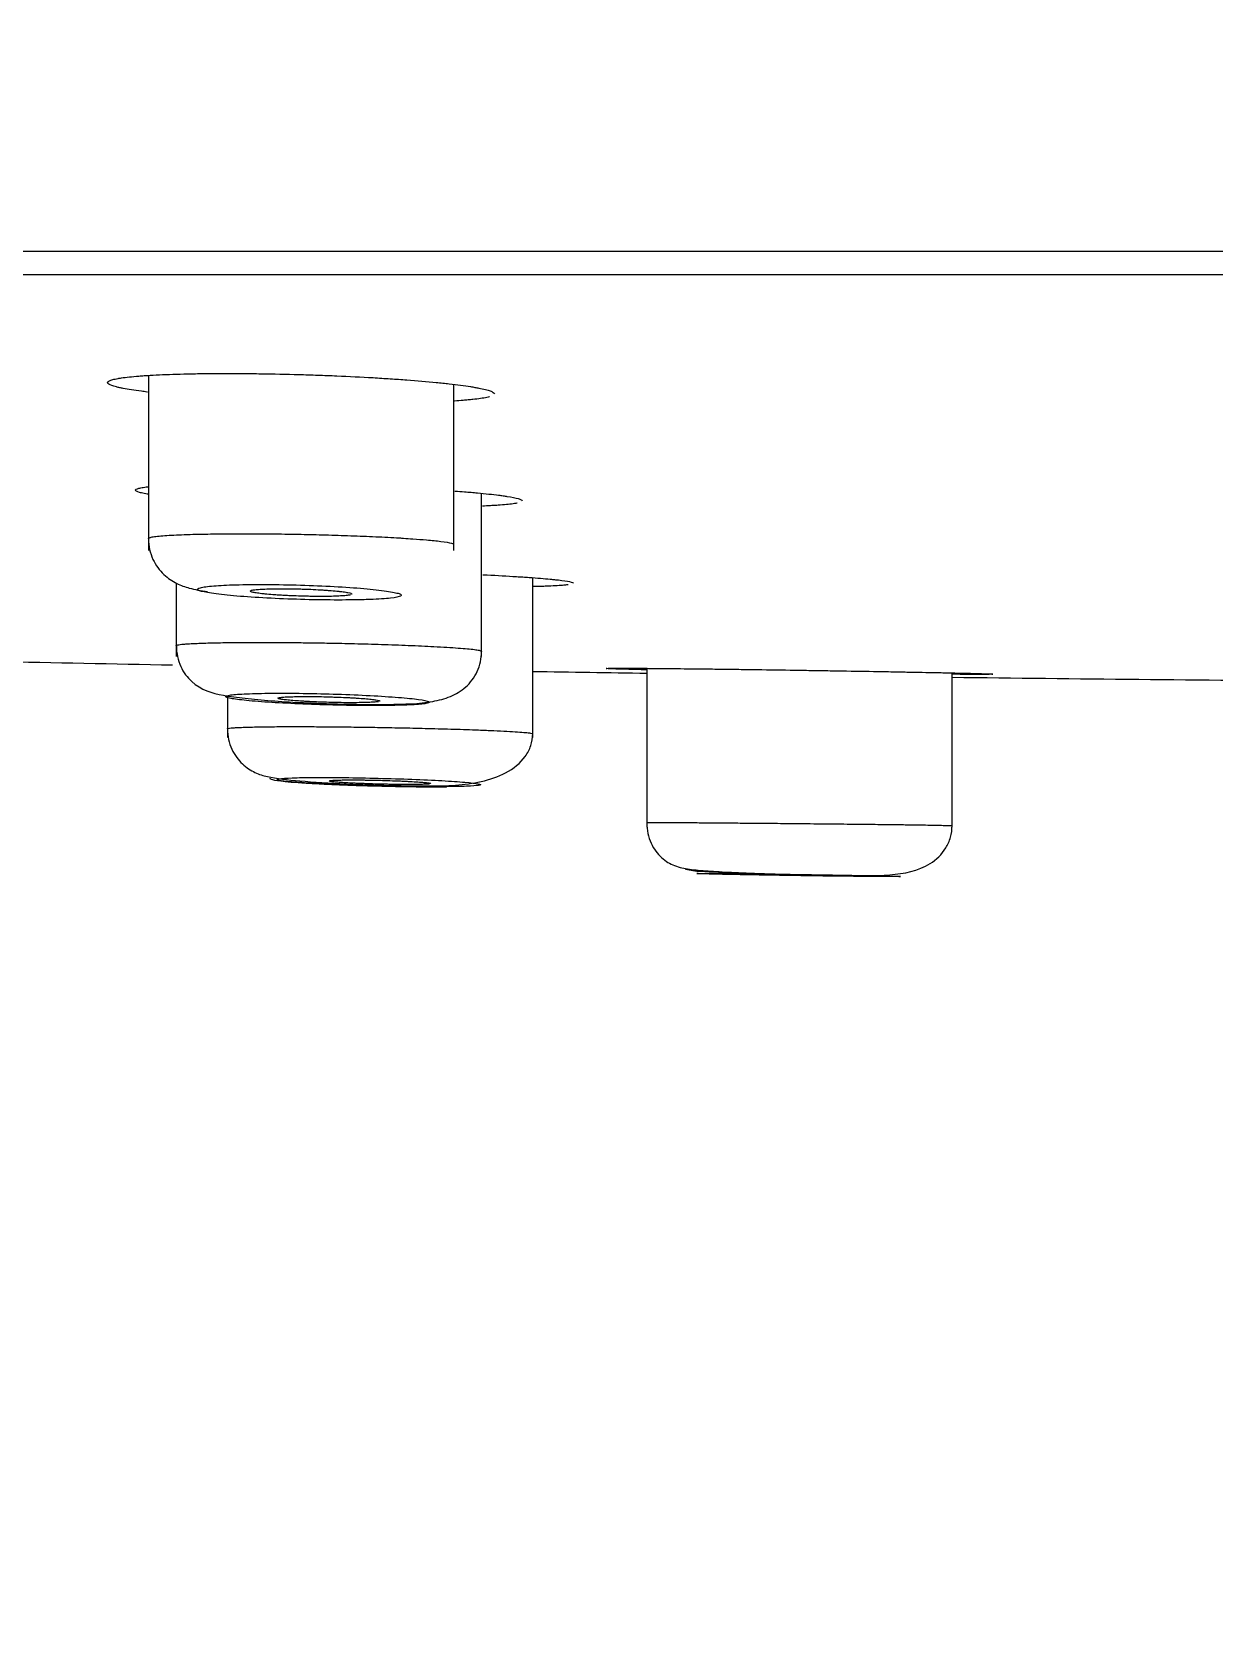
# Model space of a CAD drawing. Header units: millimetres. Extents: x 6110 to 6704, y -2661 to -1821.
# Drawn here: x 6474.671 to 6477.576, y -2068.33 to -2064.427 of the extents above; entities that cross this region are included whole.
import ezdxf

# ---------------------------------------------------------------- set-up
doc = ezdxf.new("R2010")
doc.units = ezdxf.units.MM
doc.header["$LTSCALE"] = 0.1
doc.linetypes.add('HIDDEN2', pattern=[4.7625, 3.175, -1.5875])
doc.layers.add('1', color=4, linetype='HIDDEN2', lineweight=13)
doc.layers.add('DIM', color=3, linetype='Continuous', lineweight=9)

msp = doc.modelspace()

# ---------------------------------------------------------------- hatches: boundary and pattern name
at = {"layer": 'DIM'}
h = msp.add_hatch(dxfattribs=at)
h.set_pattern_fill('ANSI31', color=2)
edge = h.paths.add_edge_path()
edge.add_line((6619.6172, -2595.9805), (6619.6172, -1962.2056))
edge.add_line((6634.6172, -1966.1101), (6619.6172, -1966.1101))
edge.add_line((6634.6172, -2610.9805), (6634.6172, -1966.1101))
edge.add_line((6634.6172, -2610.9805), (6184.4567, -2610.9805))
edge.add_line((6619.6172, -2595.9805), (6184.4567, -2595.9805))
edge.add_line((6184.4567, -2610.9805), (6184.4567, -2595.9805))

# ---------------------------------------------------------------- linework, layer by layer
at = {"layer": '1', "color": 7, "linetype": 'Continuous', "lineweight": -3}
for p, q in [((6511.7491, -2064.9661), (6456.8646, -2064.9661)), ((6484.3069, -2065.0233), (6457.4997, -2065.0233)), ((6474.9577, -2065.2707), (6474.9577, -2065.7009)), ((6475.7077, -2065.7009), (6475.7077, -2065.2934)), ((6475.7761, -2065.9608), (6475.7761, -2065.5608)), ((6475.0261, -2065.7806), (6475.0261, -2065.9608)), ((6475.9018, -2066.1596), (6475.9018, -2065.7679)), ((6476.1819, -2065.9901), (6476.1819, -2066.3798)), ((6476.9319, -2066.3798), (6476.9319, -2066.0014)), ((6475.1518, -2066.0575), (6475.1518, -2066.1596))]:
    msp.add_line(p, q, dxfattribs=at)
for start, end in [(268.679327, 268.878718), (269.081559, 269.145749), (269.317618, 269.52796)]:
    msp.add_arc((6479.9092, -1816.0297), 250, start, end, dxfattribs=at)
for points, knots in [([(6474.9559, -2065.3116), (6474.9553, -2065.3116), (6474.9548, -2065.3115), (6474.9495, -2065.3109), (6474.945, -2065.3103), (6474.9231, -2065.3074), (6474.9082, -2065.305), (6474.8929, -2065.3021), (6474.89, -2065.3015), (6474.8846, -2065.3003), (6474.8821, -2065.2997), (6474.875, -2065.2979), (6474.8711, -2065.2967), (6474.8615, -2065.2932), (6474.8581, -2065.291), (6474.8576, -2065.2882), (6474.8577, -2065.2876), (6474.8583, -2065.2865), (6474.8588, -2065.286), (6474.8608, -2065.2844), (6474.865, -2065.2824), (6474.8721, -2065.2805), (6474.8786, -2065.2791), (6474.881, -2065.2786), (6474.8861, -2065.2777), (6474.8888, -2065.2773), (6474.9033, -2065.2751), (6474.9175, -2065.2736), (6474.9387, -2065.2719), (6474.9431, -2065.2716), (6474.9522, -2065.271), (6474.957, -2065.2707), (6474.9717, -2065.2698), (6474.982, -2065.2693), (6475.0145, -2065.2679), (6475.0382, -2065.2671), (6475.0704, -2065.2665), (6475.077, -2065.2664), (6475.0904, -2065.2662), (6475.0971, -2065.2661), (6475.1176, -2065.2659), (6475.1455, -2065.2658), (6475.1746, -2065.2659), (6475.1968, -2065.266), (6475.2043, -2065.2661), (6475.2194, -2065.2663), (6475.2271, -2065.2664), (6475.2654, -2065.2669), (6475.2962, -2065.2676), (6475.3427, -2065.2689), (6475.3583, -2065.2694), (6475.3817, -2065.2702), (6475.3895, -2065.2705), (6475.405, -2065.2711), (6475.4127, -2065.2714), (6475.4509, -2065.2731), (6475.4806, -2065.2746), (6475.5167, -2065.2766), (6475.5238, -2065.2771), (6475.5381, -2065.278), (6475.5451, -2065.2784), (6475.5659, -2065.2798), (6475.5793, -2065.2807), (6475.6181, -2065.2837), (6475.6423, -2065.2857), (6475.6703, -2065.2885), (6475.6758, -2065.2891), (6475.6863, -2065.2902), (6475.6915, -2065.2907), (6475.7064, -2065.2924), (6475.7251, -2065.2947), (6475.7414, -2065.2971), (6475.7526, -2065.2988), (6475.7562, -2065.2994), (6475.7631, -2065.3006), (6475.7663, -2065.3012), (6475.7816, -2065.3042), (6475.7909, -2065.3065), (6475.799, -2065.3095), (6475.8004, -2065.31), (6475.8029, -2065.3112), (6475.8039, -2065.3118), (6475.8065, -2065.3135), (6475.8075, -2065.3146), (6475.8077, -2065.3158), (6475.8077, -2065.316), (6475.8077, -2065.3161)], [0, 0, 0, 0, 0.001551, 0.001551, 0.014479, 0.014479, 0.066188, 0.066188, 0.079115, 0.079115, 0.092042, 0.092042, 0.117897, 0.117897, 0.169606, 0.169606, 0.182533, 0.182533, 0.19546, 0.19546, 0.221315, 0.247169, 0.247169, 0.260097, 0.260097, 0.273024, 0.273024, 0.324733, 0.324733, 0.33766, 0.33766, 0.350587, 0.350587, 0.376442, 0.376442, 0.428151, 0.428151, 0.441078, 0.441078, 0.454005, 0.454005, 0.47986, 0.505714, 0.505714, 0.518642, 0.518642, 0.531569, 0.531569, 0.583278, 0.583278, 0.609132, 0.609132, 0.62206, 0.62206, 0.634987, 0.634987, 0.686696, 0.686696, 0.699623, 0.699623, 0.71255, 0.71255, 0.738405, 0.738405, 0.790114, 0.790114, 0.803041, 0.803041, 0.815968, 0.815968, 0.841823, 0.867677, 0.867677, 0.880605, 0.880605, 0.893532, 0.893532, 0.945241, 0.945241, 0.958168, 0.958168, 0.971096, 0.971096, 0.99695, 0.99695, 1, 1, 1, 1]), ([(6475.7958, -2065.3232), (6475.7955, -2065.3233), (6475.7952, -2065.3234), (6475.7931, -2065.3239), (6475.7911, -2065.3244), (6475.7846, -2065.3258), (6475.7745, -2065.3276), (6475.7617, -2065.3292), (6475.751, -2065.3303), (6475.7472, -2065.3307), (6475.7394, -2065.3314), (6475.7352, -2065.3318), (6475.7243, -2065.3326), (6475.7172, -2065.3331), (6475.7098, -2065.3336)], [0, 0, 0, 0, 0.020585, 0.020585, 0.134923, 0.134923, 0.363599, 0.592274, 0.592274, 0.706612, 0.706612, 0.82095, 0.82095, 1, 1, 1, 1]), ([(6474.9564, -2065.5624), (6474.956, -2065.5624), (6474.9556, -2065.5623), (6474.9525, -2065.5618), (6474.95, -2065.5613), (6474.943, -2065.5599), (6474.9392, -2065.5589), (6474.9297, -2065.5562), (6474.9264, -2065.5544), (6474.9261, -2065.5523), (6474.9262, -2065.5519), (6474.9269, -2065.551), (6474.9274, -2065.5506), (6474.9295, -2065.5494), (6474.9338, -2065.5479), (6474.941, -2065.5464), (6474.9476, -2065.5454), (6474.95, -2065.5451), (6474.9537, -2065.5446), (6474.9549, -2065.5444), (6474.9561, -2065.5443)], [0, 0, 0, 0, 0.010414, 0.010414, 0.078944, 0.078944, 0.216006, 0.216006, 0.490128, 0.490128, 0.558659, 0.558659, 0.62719, 0.62719, 0.764251, 0.901312, 0.901312, 0.969843, 0.969843, 1, 1, 1, 1]), ([(6475.7108, -2065.5547), (6475.7188, -2065.5553), (6475.7267, -2065.5559), (6475.7399, -2065.557), (6475.7453, -2065.5574), (6475.7559, -2065.5583), (6475.761, -2065.5588), (6475.7759, -2065.5602), (6475.7945, -2065.562), (6475.8107, -2065.5639), (6475.8218, -2065.5653), (6475.8254, -2065.5658), (6475.8322, -2065.5668), (6475.8355, -2065.5672), (6475.8506, -2065.5696), (6475.8599, -2065.5715), (6475.8693, -2065.5742), (6475.8718, -2065.5751), (6475.8751, -2065.5769), (6475.876, -2065.5778), (6475.8761, -2065.5787), (6475.8761, -2065.5787), (6475.8761, -2065.5788)], [0, 0, 0, 0, 0.078056, 0.078056, 0.135114, 0.135114, 0.192172, 0.192172, 0.306288, 0.420405, 0.420405, 0.477463, 0.477463, 0.534521, 0.534521, 0.762754, 0.762754, 0.87687, 0.87687, 0.990987, 0.990987, 1, 1, 1, 1]), ([(6475.8638, -2065.5843), (6475.8635, -2065.5844), (6475.8632, -2065.5844), (6475.8611, -2065.5848), (6475.8591, -2065.5852), (6475.8525, -2065.5862), (6475.8423, -2065.5875), (6475.8293, -2065.5887), (6475.8185, -2065.5895), (6475.8148, -2065.5898), (6475.8069, -2065.5903), (6475.8027, -2065.5905), (6475.792, -2065.5911), (6475.7853, -2065.5914), (6475.7782, -2065.5917)], [0, 0, 0, 0, 0.018281, 0.018281, 0.133913, 0.133913, 0.365178, 0.596443, 0.596443, 0.712076, 0.712076, 0.827708, 0.827708, 1, 1, 1, 1]), ([(6474.9577, -2065.6714), (6474.9577, -2065.6712), (6474.9579, -2065.6706), (6474.9591, -2065.6697), (6474.9615, -2065.6688), (6474.9662, -2065.6676), (6474.9754, -2065.6661), (6474.9923, -2065.6645), (6475.0136, -2065.6631), (6475.0385, -2065.6619), (6475.0665, -2065.6609), (6475.087, -2065.6605), (6475.0976, -2065.6603)], [0, 0, 0, 0, 0.04374, 0.111432, 0.169525, 0.218019, 0.357783, 0.493771, 0.625984, 0.754425, 0.879096, 1, 1, 1, 1]), ([(6474.9578, -2065.6713), (6474.9579, -2065.6806), (6474.9599, -2065.6983), (6474.9709, -2065.7305), (6474.9943, -2065.7616), (6475.0279, -2065.7834), (6475.0609, -2065.7944), (6475.0867, -2065.7993), (6475.1029, -2065.8018)], [0, 0, 0, 0, 0.101046, 0.201596, 0.394122, 0.576162, 0.758744, 1, 1, 1, 1]), ([(6475.0976, -2065.6603), (6475.114, -2065.66), (6475.1491, -2065.6595), (6475.2071, -2065.6594), (6475.2689, -2065.6599), (6475.3213, -2065.6607), (6475.3627, -2065.6616), (6475.3931, -2065.6623), (6475.424, -2065.6633), (6475.4551, -2065.6643), (6475.4861, -2065.6655), (6475.5166, -2065.6668), (6475.5464, -2065.6683), (6475.5687, -2065.6694), (6475.5893, -2065.6708), (6475.6126, -2065.6724), (6475.6456, -2065.675), (6475.6811, -2065.6786), (6475.7008, -2065.6819), (6475.7069, -2065.6845), (6475.7077, -2065.6854), (6475.7077, -2065.6858)], [0, 0, 0, 0, 0.075021, 0.150289, 0.225807, 0.301583, 0.336875, 0.373232, 0.410655, 0.449145, 0.488701, 0.529324, 0.571015, 0.613773, 0.629282, 0.66825, 0.730651, 0.816441, 0.92556, 0.971275, 1, 1, 1, 1]), ([(6475.7792, -2065.7601), (6475.7827, -2065.7603), (6475.7861, -2065.7605), (6475.8153, -2065.762), (6475.8393, -2065.7633), (6475.8671, -2065.7651), (6475.8725, -2065.7654), (6475.883, -2065.7661), (6475.8881, -2065.7665), (6475.9029, -2065.7675), (6475.9215, -2065.769), (6475.9375, -2065.7704), (6475.9486, -2065.7714), (6475.9521, -2065.7718), (6475.9589, -2065.7725), (6475.9621, -2065.7728), (6475.9771, -2065.7746), (6475.9861, -2065.7759), (6475.9954, -2065.7779), (6475.9978, -2065.7785), (6476.0009, -2065.7798), (6476.0018, -2065.7804), (6476.0018, -2065.781), (6476.0018, -2065.781), (6476.0018, -2065.781)], [0, 0, 0, 0, 0.025654, 0.025654, 0.22, 0.22, 0.268587, 0.268587, 0.317174, 0.317174, 0.414347, 0.51152, 0.51152, 0.560107, 0.560107, 0.608694, 0.608694, 0.80304, 0.80304, 0.900214, 0.900214, 0.997387, 0.997387, 1, 1, 1, 1]), ([(6475.1722, -2065.7849), (6475.1722, -2065.7849), (6475.1722, -2065.7849), (6475.1513, -2065.7855), (6475.133, -2065.7864), (6475.1034, -2065.7888), (6475.0921, -2065.7903), (6475.0792, -2065.7938), (6475.0774, -2065.7958), (6475.0834, -2065.7999), (6475.0912, -2065.8021), (6475.1153, -2065.8064), (6475.1319, -2065.8085), (6475.1714, -2065.8125), (6475.1947, -2065.8143), (6475.245, -2065.8175), (6475.2725, -2065.8189), (6475.328, -2065.8209), (6475.3567, -2065.8217), (6475.4111, -2065.8224), (6475.4377, -2065.8224), (6475.4763, -2065.8218), (6475.4902, -2065.8215), (6475.523, -2065.8202), (6475.5401, -2065.8191), (6475.5652, -2065.8163), (6475.5736, -2065.8146), (6475.5807, -2065.8108), (6475.5795, -2065.8088), (6475.5676, -2065.8046), (6475.5569, -2065.8024), (6475.5276, -2065.7981), (6475.5087, -2065.796), (6475.4653, -2065.7923), (6475.4403, -2065.7906), (6475.3878, -2065.7877), (6475.3596, -2065.7865), (6475.3037, -2065.7848), (6475.2754, -2065.7843), (6475.2213, -2065.784), (6475.195, -2065.7843), (6475.1722, -2065.7849)], [0, 0, 0, 0, 0.000022, 0.000022, 0.051329, 0.051329, 0.105184, 0.105184, 0.159119, 0.159119, 0.213034, 0.213034, 0.266836, 0.266836, 0.320483, 0.320483, 0.374002, 0.374002, 0.427482, 0.427482, 0.480963, 0.480963, 0.514263, 0.514263, 0.568018, 0.568018, 0.621906, 0.621906, 0.675846, 0.675846, 0.729735, 0.729735, 0.783491, 0.783491, 0.837093, 0.837093, 0.890584, 0.890584, 0.944058, 0.944058, 1, 1, 1, 1]), ([(6475.4213, -2065.8128), (6475.4154, -2065.8131), (6475.4091, -2065.8133), (6475.399, -2065.8134), (6475.3955, -2065.8135), (6475.3882, -2065.8135), (6475.3845, -2065.8136), (6475.3731, -2065.8136), (6475.3653, -2065.8135), (6475.3533, -2065.8133), (6475.3492, -2065.8132), (6475.341, -2065.8131), (6475.3369, -2065.813), (6475.3247, -2065.8126), (6475.3166, -2065.8123), (6475.3065, -2065.8119), (6475.3044, -2065.8118), (6475.3004, -2065.8116), (6475.2945, -2065.8113), (6475.2849, -2065.8108), (6475.2775, -2065.8103), (6475.2703, -2065.8099), (6475.2668, -2065.8096), (6475.2565, -2065.8088), (6475.2502, -2065.8083), (6475.2416, -2065.8074), (6475.2388, -2065.8071), (6475.2336, -2065.8065), (6475.2311, -2065.8062), (6475.2243, -2065.8053), (6475.2205, -2065.8047), (6475.2157, -2065.8037), (6475.2143, -2065.8034), (6475.2119, -2065.8028), (6475.211, -2065.8025), (6475.2085, -2065.8016), (6475.2077, -2065.801), (6475.2077, -2065.7998), (6475.2085, -2065.7993), (6475.2108, -2065.7985), (6475.2118, -2065.7983), (6475.2141, -2065.7978), (6475.2155, -2065.7975), (6475.2202, -2065.7969), (6475.224, -2065.7965), (6475.2308, -2065.7959), (6475.2332, -2065.7958), (6475.2384, -2065.7955), (6475.2412, -2065.7954), (6475.2498, -2065.795), (6475.2561, -2065.7948), (6475.2664, -2065.7946), (6475.2699, -2065.7946), (6475.2771, -2065.7945), (6475.2845, -2065.7945), (6475.2922, -2065.7945), (6475.298, -2065.7946), (6475.3, -2065.7946), (6475.304, -2065.7946), (6475.306, -2065.7946), (6475.3161, -2065.7948), (6475.3243, -2065.795), (6475.3365, -2065.7953), (6475.3406, -2065.7955), (6475.3488, -2065.7958), (6475.3529, -2065.7959), (6475.3649, -2065.7964), (6475.3727, -2065.7968), (6475.3841, -2065.7975), (6475.3878, -2065.7977), (6475.3951, -2065.7982), (6475.3986, -2065.7985), (6475.4087, -2065.7992), (6475.415, -2065.7998), (6475.4238, -2065.8007), (6475.4266, -2065.801), (6475.4318, -2065.8015), (6475.4366, -2065.8021), (6475.4408, -2065.8028), (6475.4447, -2065.8034), (6475.4465, -2065.8037), (6475.4512, -2065.8046), (6475.4536, -2065.8053), (6475.456, -2065.8062), (6475.4566, -2065.8065), (6475.4575, -2065.8071), (6475.4577, -2065.8074), (6475.4577, -2065.8077), (6475.4577, -2065.8077), (6475.4577, -2065.8077)], [0, 0, 0, 0, 0.0357, 0.0357, 0.053551, 0.053551, 0.071401, 0.071401, 0.107101, 0.107101, 0.124951, 0.124951, 0.142802, 0.142802, 0.178502, 0.178502, 0.187427, 0.187427, 0.196352, 0.214202, 0.232053, 0.232053, 0.249903, 0.249903, 0.285603, 0.285603, 0.303453, 0.303453, 0.321304, 0.321304, 0.357004, 0.357004, 0.374854, 0.374854, 0.392704, 0.392704, 0.428405, 0.428405, 0.464105, 0.464105, 0.481955, 0.481955, 0.499806, 0.499806, 0.535506, 0.535506, 0.553356, 0.553356, 0.571206, 0.571206, 0.606907, 0.606907, 0.624757, 0.624757, 0.642607, 0.660457, 0.660457, 0.669383, 0.669383, 0.678308, 0.678308, 0.714008, 0.714008, 0.731858, 0.731858, 0.749708, 0.749708, 0.785409, 0.785409, 0.803259, 0.803259, 0.821109, 0.821109, 0.85681, 0.85681, 0.87466, 0.87466, 0.89251, 0.91036, 0.91036, 0.92821, 0.92821, 0.963911, 0.963911, 0.981761, 0.981761, 0.999611, 0.999611, 1, 1, 1, 1]), ([(6475.9888, -2065.7849), (6475.9885, -2065.7849), (6475.9883, -2065.785), (6475.9861, -2065.7852), (6475.9841, -2065.7855), (6475.9774, -2065.7861), (6475.967, -2065.787), (6475.9539, -2065.7877), (6475.943, -2065.7882), (6475.9392, -2065.7884), (6475.9312, -2065.7887), (6475.9271, -2065.7888), (6475.9167, -2065.7891), (6475.9104, -2065.7893), (6475.9038, -2065.7895)], [0, 0, 0, 0, 0.01687, 0.01687, 0.134049, 0.134049, 0.368407, 0.602764, 0.602764, 0.719943, 0.719943, 0.837122, 0.837122, 1, 1, 1, 1]), ([(6475.4543, -2065.8096), (6475.4537, -2065.8098), (6475.4531, -2065.8099), (6475.4513, -2065.8103), (6475.4485, -2065.8108), (6475.4451, -2065.8112), (6475.4413, -2065.8116), (6475.4391, -2065.8118), (6475.4323, -2065.8123), (6475.4271, -2065.8126), (6475.4213, -2065.8128)], [0, 0, 0, 0, 0.105397, 0.105397, 0.284318, 0.463238, 0.463238, 0.642159, 0.642159, 1, 1, 1, 1]), ([(6475.0262, -2065.9347), (6475.0261, -2065.9346), (6475.0262, -2065.9341), (6475.0275, -2065.9332), (6475.0321, -2065.9321), (6475.0395, -2065.9311), (6475.0496, -2065.9302), (6475.0621, -2065.9294), (6475.0771, -2065.9287), (6475.0942, -2065.9281), (6475.1134, -2065.9276), (6475.1345, -2065.9271), (6475.1572, -2065.9268), (6475.1814, -2065.9266), (6475.2069, -2065.9264), (6475.2334, -2065.9264), (6475.2609, -2065.9264), (6475.289, -2065.9266), (6475.3081, -2065.9267), (6475.3177, -2065.9268)], [0, 0, 0, 0, 0.013457, 0.078526, 0.143137, 0.207292, 0.270991, 0.334234, 0.397023, 0.459357, 0.521237, 0.582664, 0.643637, 0.704159, 0.764228, 0.823846, 0.883014, 0.941732, 1, 1, 1, 1]), ([(6475.0265, -2065.9347), (6475.0266, -2065.9439), (6475.0284, -2065.9617), (6475.0366, -2065.9861), (6475.0489, -2066.0067), (6475.0817, -2066.0419), (6475.1285, -2066.0552), (6475.1933, -2066.0638), (6475.2584, -2066.0698), (6475.3085, -2066.0732), (6475.336, -2066.0743), (6475.3388, -2066.0744)], [0, 0, 0, 0, 0.057588, 0.116444, 0.176505, 0.238047, 0.513306, 0.671611, 0.828182, 0.982537, 1, 1, 1, 1]), ([(6475.3177, -2065.9268), (6475.3245, -2065.9269), (6475.3381, -2065.9271), (6475.3588, -2065.9273), (6475.3799, -2065.9277), (6475.415, -2065.9283), (6475.466, -2065.9294), (6475.5324, -2065.9313), (6475.599, -2065.9337), (6475.6523, -2065.9361), (6475.6918, -2065.9383), (6475.7195, -2065.9402), (6475.7421, -2065.942), (6475.7593, -2065.9439), (6475.7709, -2065.9458), (6475.7756, -2065.9474), (6475.7762, -2065.9484), (6475.7761, -2065.9487)], [0, 0, 0, 0, 0.030699, 0.061715, 0.093048, 0.124699, 0.218198, 0.319458, 0.428475, 0.545247, 0.615368, 0.68549, 0.755613, 0.825737, 0.895862, 0.965989, 1, 1, 1, 1]), ([(6475.3388, -2066.0744), (6475.3605, -2066.0755), (6475.4066, -2066.0774), (6475.4778, -2066.0789), (6475.5684, -2066.0786), (6475.6385, -2066.0769), (6475.6992, -2066.0615), (6475.7382, -2066.0389), (6475.7631, -2066.0068), (6475.774, -2065.9747), (6475.7758, -2065.9575), (6475.7759, -2065.9486)], [0, 0, 0, 0, 0.109419, 0.2334, 0.358143, 0.598669, 0.705268, 0.806739, 0.905364, 0.953486, 1, 1, 1, 1]), ([(6476.1813, -2065.9938), (6476.1792, -2065.9937), (6476.1771, -2065.9937), (6476.1704, -2065.9935), (6476.1659, -2065.9934), (6476.1444, -2065.9929), (6476.1298, -2065.9925), (6476.115, -2065.992), (6476.1122, -2065.992), (6476.1069, -2065.9918), (6476.1044, -2065.9917), (6476.0977, -2065.9914), (6476.0939, -2065.9913), (6476.0849, -2065.9909), (6476.0818, -2065.9906), (6476.0819, -2065.9904), (6476.0821, -2065.9903), (6476.0828, -2065.9902), (6476.0834, -2065.9902), (6476.0857, -2065.9901), (6476.0903, -2065.9899), (6476.0978, -2065.9899), (6476.1046, -2065.9898), (6476.1071, -2065.9898), (6476.1124, -2065.9898), (6476.1152, -2065.9898), (6476.1301, -2065.9898), (6476.1447, -2065.9899), (6476.1663, -2065.99), (6476.1708, -2065.99), (6476.1801, -2065.9901), (6476.1849, -2065.9901), (6476.1998, -2065.9902), (6476.2103, -2065.9903), (6476.2432, -2065.9906), (6476.2671, -2065.9909), (6476.2996, -2065.9912), (6476.3062, -2065.9913), (6476.3196, -2065.9915), (6476.3264, -2065.9915), (6476.347, -2065.9918), (6476.3751, -2065.9921), (6476.4042, -2065.9925), (6476.4265, -2065.9928), (6476.434, -2065.9929), (6476.4491, -2065.9931), (6476.4568, -2065.9932), (6476.4952, -2065.9938), (6476.526, -2065.9942), (6476.5725, -2065.9949), (6476.588, -2065.9952), (6476.6113, -2065.9955), (6476.6191, -2065.9956), (6476.6346, -2065.9959), (6476.6422, -2065.996), (6476.6803, -2065.9966), (6476.7099, -2065.9971), (6476.7458, -2065.9977), (6476.753, -2065.9979), (6476.7671, -2065.9981), (6476.7741, -2065.9982), (6476.7948, -2065.9986), (6476.8081, -2065.9989), (6476.8467, -2065.9996), (6476.8706, -2066), (6476.8983, -2066.0006), (6476.9037, -2066.0007), (6476.9142, -2066.0009), (6476.9193, -2066.001), (6476.934, -2066.0014), (6476.9525, -2066.0018), (6476.9684, -2066.0022), (6476.9794, -2066.0024), (6476.9829, -2066.0025), (6476.9896, -2066.0027), (6476.9928, -2066.0028), (6477.0077, -2066.0032), (6477.0167, -2066.0035), (6477.0257, -2066.0039), (6477.028, -2066.004), (6477.0311, -2066.0042), (6477.0319, -2066.0043), (6477.0318, -2066.0046), (6477.0288, -2066.0047), (6477.0212, -2066.0049), (6477.0195, -2066.0049), (6477.0157, -2066.0049), (6477.0136, -2066.0049), (6477.0068, -2066.005), (6476.9964, -2066.005), (6476.9831, -2066.005), (6476.9722, -2066.0049), (6476.9683, -2066.0049), (6476.9603, -2066.0049), (6476.9561, -2066.0049), (6476.946, -2066.0048), (6476.9401, -2066.0048), (6476.9338, -2066.0047)], [0, 0, 0, 0, 0.004849, 0.004849, 0.015867, 0.015867, 0.059943, 0.059943, 0.070961, 0.070961, 0.08198, 0.08198, 0.104018, 0.104018, 0.148093, 0.148093, 0.159112, 0.159112, 0.170131, 0.170131, 0.192168, 0.214206, 0.214206, 0.225225, 0.225225, 0.236243, 0.236243, 0.280319, 0.280319, 0.291337, 0.291337, 0.302356, 0.302356, 0.324394, 0.324394, 0.368469, 0.368469, 0.379488, 0.379488, 0.390507, 0.390507, 0.412544, 0.434582, 0.434582, 0.445601, 0.445601, 0.456619, 0.456619, 0.500695, 0.500695, 0.522732, 0.522732, 0.533751, 0.533751, 0.54477, 0.54477, 0.588845, 0.588845, 0.599864, 0.599864, 0.610883, 0.610883, 0.63292, 0.63292, 0.676995, 0.676995, 0.688014, 0.688014, 0.699033, 0.699033, 0.721071, 0.743108, 0.743108, 0.754127, 0.754127, 0.765146, 0.765146, 0.809221, 0.809221, 0.831259, 0.831259, 0.853296, 0.853296, 0.897371, 0.897371, 0.90839, 0.90839, 0.919409, 0.919409, 0.941447, 0.963484, 0.963484, 0.974503, 0.974503, 0.985522, 0.985522, 1, 1, 1, 1]), ([(6475.3421, -2066.0516), (6475.3421, -2066.0516), (6475.342, -2066.0516), (6475.3408, -2066.0516), (6475.3395, -2066.0516), (6475.311, -2066.0512), (6475.2847, -2066.051), (6475.2378, -2066.0514), (6475.2167, -2066.0519), (6475.1996, -2066.0526), (6475.1996, -2066.0526), (6475.1824, -2066.0534), (6475.1689, -2066.0544), (6475.1514, -2066.0568), (6475.1471, -2066.0582), (6475.1482, -2066.0613), (6475.1536, -2066.063), (6475.1732, -2066.0664), (6475.1877, -2066.0681), (6475.2236, -2066.0714), (6475.2455, -2066.0731), (6475.2935, -2066.0759), (6475.3203, -2066.0772), (6475.3751, -2066.0794), (6475.4039, -2066.0802), (6475.4489, -2066.0811), (6475.466, -2066.0814), (6475.5087, -2066.0817), (6475.5337, -2066.0816), (6475.5772, -2066.0809), (6475.5961, -2066.0803), (6475.6255, -2066.0785), (6475.6362, -2066.0773), (6475.6481, -2066.0747), (6475.6493, -2066.0732), (6475.6423, -2066.07), (6475.634, -2066.0682), (6475.609, -2066.0648), (6475.5919, -2066.0631), (6475.5518, -2066.0599), (6475.5281, -2066.0583), (6475.4773, -2066.0556), (6475.4496, -2066.0545), (6475.3953, -2066.0527), (6475.368, -2066.052), (6475.3421, -2066.0516)], [0, 0, 0, 0, 0.00001, 0.00001, 0.002521, 0.002521, 0.056086, 0.056086, 0.10965, 0.10965, 0.109758, 0.109758, 0.163519, 0.163519, 0.217357, 0.217357, 0.271215, 0.271215, 0.325027, 0.325027, 0.378749, 0.378749, 0.4324, 0.4324, 0.486053, 0.486053, 0.519171, 0.519171, 0.572772, 0.572772, 0.626462, 0.626462, 0.68025, 0.68025, 0.734101, 0.734101, 0.787953, 0.787953, 0.841742, 0.841742, 0.895433, 0.895433, 0.949033, 0.949033, 1, 1, 1, 1]), ([(6475.4896, -2066.0742), (6475.4838, -2066.0743), (6475.4775, -2066.0744), (6475.4673, -2066.0745), (6475.4638, -2066.0745), (6475.4566, -2066.0745), (6475.4528, -2066.0745), (6475.4415, -2066.0745), (6475.4337, -2066.0744), (6475.4217, -2066.0742), (6475.4176, -2066.0741), (6475.4094, -2066.0739), (6475.4053, -2066.0738), (6475.393, -2066.0735), (6475.3849, -2066.0732), (6475.3748, -2066.0728), (6475.3728, -2066.0728), (6475.3688, -2066.0726), (6475.3629, -2066.0723), (6475.3533, -2066.0719), (6475.3459, -2066.0715), (6475.3405, -2066.0712), (6475.3387, -2066.0711), (6475.3352, -2066.0709), (6475.3335, -2066.0708), (6475.3249, -2066.0702), (6475.3186, -2066.0698), (6475.31, -2066.0691), (6475.3072, -2066.0688), (6475.302, -2066.0683), (6475.2995, -2066.0681), (6475.2927, -2066.0673), (6475.2889, -2066.0669), (6475.2842, -2066.0661), (6475.2828, -2066.0659), (6475.2804, -2066.0654), (6475.2794, -2066.0651), (6475.277, -2066.0644), (6475.2762, -2066.0639), (6475.2761, -2066.063), (6475.2769, -2066.0626), (6475.2793, -2066.062), (6475.2803, -2066.0619), (6475.2826, -2066.0615), (6475.284, -2066.0613), (6475.2887, -2066.0608), (6475.2925, -2066.0605), (6475.2993, -2066.0602), (6475.3018, -2066.0601), (6475.307, -2066.0599), (6475.3097, -2066.0598), (6475.3184, -2066.0595), (6475.3247, -2066.0594), (6475.3349, -2066.0593), (6475.3385, -2066.0593), (6475.3457, -2066.0593), (6475.3531, -2066.0593), (6475.3607, -2066.0594), (6475.3686, -2066.0595), (6475.3726, -2066.0595), (6475.3847, -2066.0597), (6475.3928, -2066.0599), (6475.405, -2066.0603), (6475.4091, -2066.0604), (6475.4153, -2066.0606), (6475.4173, -2066.0607), (6475.4214, -2066.0608), (6475.4234, -2066.0609), (6475.4334, -2066.0613), (6475.4412, -2066.0616), (6475.4526, -2066.0622), (6475.4563, -2066.0624), (6475.4636, -2066.0628), (6475.4671, -2066.063), (6475.4772, -2066.0636), (6475.4836, -2066.0641), (6475.4923, -2066.0648), (6475.4951, -2066.0651), (6475.5003, -2066.0655), (6475.5051, -2066.066), (6475.5093, -2066.0665), (6475.5132, -2066.067), (6475.515, -2066.0673), (6475.5197, -2066.068), (6475.5221, -2066.0685), (6475.5245, -2066.0692), (6475.5251, -2066.0695), (6475.5259, -2066.0699), (6475.5261, -2066.0702), (6475.5261, -2066.0704), (6475.5261, -2066.0704), (6475.5261, -2066.0704)], [0, 0, 0, 0, 0.035706, 0.035706, 0.05356, 0.05356, 0.071413, 0.071413, 0.107119, 0.107119, 0.124973, 0.124973, 0.142826, 0.142826, 0.178532, 0.178532, 0.187459, 0.187459, 0.196386, 0.214239, 0.232092, 0.232092, 0.241019, 0.241019, 0.249945, 0.249945, 0.285652, 0.285652, 0.303505, 0.303505, 0.321358, 0.321358, 0.357065, 0.357065, 0.374918, 0.374918, 0.392771, 0.392771, 0.428478, 0.428478, 0.464184, 0.464184, 0.482038, 0.482038, 0.499891, 0.499891, 0.535597, 0.535597, 0.55345, 0.55345, 0.571304, 0.571304, 0.60701, 0.60701, 0.624863, 0.624863, 0.642717, 0.66057, 0.66057, 0.678423, 0.678423, 0.71413, 0.71413, 0.731983, 0.731983, 0.740909, 0.740909, 0.749836, 0.749836, 0.785543, 0.785543, 0.803396, 0.803396, 0.821249, 0.821249, 0.856956, 0.856956, 0.874809, 0.874809, 0.892662, 0.910515, 0.910515, 0.928369, 0.928369, 0.964075, 0.964075, 0.981928, 0.981928, 0.999781, 0.999781, 1, 1, 1, 1]), ([(6475.5227, -2066.0719), (6475.5221, -2066.072), (6475.5215, -2066.0721), (6475.5197, -2066.0724), (6475.5169, -2066.0727), (6475.5135, -2066.073), (6475.5096, -2066.0733), (6475.5075, -2066.0734), (6475.5007, -2066.0738), (6475.4955, -2066.074), (6475.4896, -2066.0742)], [0, 0, 0, 0, 0.10361, 0.10361, 0.282888, 0.462166, 0.462166, 0.641444, 0.641444, 1, 1, 1, 1]), ([(6475.1518, -2066.1385), (6475.1518, -2066.1382), (6475.1533, -2066.1375), (6475.1602, -2066.1366), (6475.1713, -2066.1358), (6475.1858, -2066.1351), (6475.2032, -2066.1345), (6475.2229, -2066.134), (6475.2443, -2066.1337), (6475.2669, -2066.1334), (6475.2829, -2066.1333), (6475.291, -2066.1333)], [0, 0, 0, 0, 0.127218, 0.252405, 0.372995, 0.488988, 0.600384, 0.707182, 0.809384, 0.90699, 1, 1, 1, 1]), ([(6475.1519, -2066.1383), (6475.152, -2066.1475), (6475.1539, -2066.165), (6475.1621, -2066.1892), (6475.1741, -2066.2095), (6475.1932, -2066.2308), (6475.2206, -2066.248), (6475.2611, -2066.2596), (6475.3268, -2066.2669), (6475.4234, -2066.2733), (6475.4914, -2066.2761), (6475.5175, -2066.2767), (6475.5213, -2066.2768)], [0, 0, 0, 0, 0.051238, 0.102134, 0.15207, 0.200913, 0.297023, 0.398084, 0.618082, 0.853052, 0.97836, 1, 1, 1, 1]), ([(6475.291, -2066.1333), (6475.3039, -2066.1332), (6475.3312, -2066.1332), (6475.3761, -2066.1334), (6475.4242, -2066.1338), (6475.4748, -2066.1343), (6475.5286, -2066.1352), (6475.5862, -2066.1363), (6475.6476, -2066.1377), (6475.7105, -2066.1394), (6475.7642, -2066.1413), (6475.807, -2066.143), (6475.8393, -2066.1446), (6475.8655, -2066.1461), (6475.885, -2066.1477), (6475.8967, -2066.1492), (6475.9012, -2066.1503), (6475.9018, -2066.1509), (6475.9018, -2066.1511)], [0, 0, 0, 0, 0.059063, 0.118837, 0.179323, 0.240523, 0.302437, 0.370749, 0.445393, 0.526366, 0.613665, 0.67594, 0.738215, 0.80049, 0.862766, 0.925042, 0.974898, 1, 1, 1, 1]), ([(6475.5213, -2066.2768), (6475.5409, -2066.2775), (6475.6076, -2066.2789), (6475.6927, -2066.2801), (6475.7776, -2066.2696), (6475.8396, -2066.2487), (6475.8803, -2066.2154), (6475.8987, -2066.1802), (6475.9017, -2066.161), (6475.9017, -2066.151)], [0, 0, 0, 0, 0.108653, 0.377458, 0.516272, 0.666293, 0.829689, 0.914994, 1, 1, 1, 1]), ([(6475.2561, -2066.2601), (6475.256, -2066.2613), (6475.2607, -2066.2639), (6475.279, -2066.2664), (6475.2936, -2066.2678)], [0, 0, 0, 0, 0.427771, 1, 1, 1, 1]), ([(6475.3663, -2066.2581), (6475.3663, -2066.2581), (6475.3663, -2066.2581), (6475.3447, -2066.2583), (6475.3257, -2066.2586), (6475.2963, -2066.2597), (6475.2855, -2066.2604), (6475.2734, -2066.2622), (6475.272, -2066.2632), (6475.2787, -2066.2655), (6475.287, -2066.2668), (6475.3118, -2066.2693), (6475.3287, -2066.2706), (6475.3687, -2066.2731), (6475.3923, -2066.2743), (6475.443, -2066.2765), (6475.4707, -2066.2775), (6475.5264, -2066.2791), (6475.5551, -2066.2798), (6475.6094, -2066.2806), (6475.6359, -2066.2809), (6475.6741, -2066.2809), (6475.6878, -2066.2808), (6475.7201, -2066.2804), (6475.7368, -2066.28), (6475.7611, -2066.2787), (6475.7691, -2066.2778), (6475.7753, -2066.2759), (6475.7737, -2066.2748), (6475.7611, -2066.2724), (6475.75, -2066.2711), (6475.7201, -2066.2685), (6475.7008, -2066.2672), (6475.6569, -2066.2648), (6475.6317, -2066.2636), (6475.5788, -2066.2616), (6475.5505, -2066.2607), (6475.4945, -2066.2593), (6475.4662, -2066.2588), (6475.4134, -2066.2581), (6475.3882, -2066.258), (6475.3663, -2066.2581)], [0, 0, 0, 0, 0.000002, 0.000002, 0.053429, 0.053429, 0.10716, 0.10716, 0.160937, 0.160937, 0.214727, 0.214727, 0.268494, 0.268494, 0.32221, 0.32221, 0.375871, 0.375871, 0.429503, 0.429503, 0.483136, 0.483136, 0.516402, 0.516402, 0.570092, 0.570092, 0.623838, 0.623838, 0.677622, 0.677622, 0.73141, 0.73141, 0.785164, 0.785164, 0.838863, 0.838863, 0.892509, 0.892509, 0.946127, 0.946127, 1, 1, 1, 1]), ([(6475.2936, -2066.2678), (6475.2942, -2066.2679), (6475.3008, -2066.2688), (6475.3258, -2066.2706), (6475.3647, -2066.2731), (6475.4138, -2066.2754), (6475.4532, -2066.277), (6475.4758, -2066.2777), (6475.4795, -2066.2778)], [0, 0, 0, 0, 0.018747, 0.238775, 0.472038, 0.711489, 0.952317, 1, 1, 1, 1]), ([(6475.6152, -2066.2754), (6475.6094, -2066.2755), (6475.6031, -2066.2756), (6475.5929, -2066.2756), (6475.5894, -2066.2755), (6475.5822, -2066.2755), (6475.5784, -2066.2755), (6475.5671, -2066.2754), (6475.5593, -2066.2753), (6475.5473, -2066.275), (6475.5432, -2066.275), (6475.535, -2066.2748), (6475.5309, -2066.2747), (6475.5187, -2066.2744), (6475.5105, -2066.2742), (6475.4984, -2066.2738), (6475.4944, -2066.2736), (6475.4866, -2066.2733), (6475.4789, -2066.273), (6475.4716, -2066.2727), (6475.4662, -2066.2725), (6475.4644, -2066.2724), (6475.4608, -2066.2722), (6475.4591, -2066.2721), (6475.4505, -2066.2717), (6475.4443, -2066.2713), (6475.4356, -2066.2708), (6475.4329, -2066.2706), (6475.4276, -2066.2702), (6475.4252, -2066.27), (6475.4184, -2066.2695), (6475.4145, -2066.2691), (6475.4098, -2066.2686), (6475.4084, -2066.2684), (6475.406, -2066.268), (6475.405, -2066.2679), (6475.4026, -2066.2673), (6475.4018, -2066.267), (6475.4018, -2066.2664), (6475.4026, -2066.2661), (6475.405, -2066.2657), (6475.406, -2066.2656), (6475.4083, -2066.2653), (6475.4097, -2066.2652), (6475.4144, -2066.2649), (6475.4183, -2066.2647), (6475.425, -2066.2645), (6475.4275, -2066.2645), (6475.4327, -2066.2643), (6475.4355, -2066.2643), (6475.4441, -2066.2642), (6475.4504, -2066.2642), (6475.4607, -2066.2642), (6475.4642, -2066.2642), (6475.4714, -2066.2642), (6475.4788, -2066.2643), (6475.4865, -2066.2643), (6475.4943, -2066.2645), (6475.4983, -2066.2645), (6475.5104, -2066.2647), (6475.5185, -2066.2649), (6475.5308, -2066.2652), (6475.5348, -2066.2653), (6475.541, -2066.2655), (6475.543, -2066.2656), (6475.5471, -2066.2657), (6475.5491, -2066.2658), (6475.5592, -2066.2661), (6475.5669, -2066.2664), (6475.5783, -2066.2668), (6475.582, -2066.267), (6475.5893, -2066.2673), (6475.5928, -2066.2675), (6475.6029, -2066.268), (6475.6093, -2066.2684), (6475.618, -2066.2689), (6475.6208, -2066.2691), (6475.626, -2066.2695), (6475.6308, -2066.2699), (6475.635, -2066.2702), (6475.6389, -2066.2706), (6475.6407, -2066.2708), (6475.6454, -2066.2713), (6475.6478, -2066.2717), (6475.6502, -2066.2722), (6475.6508, -2066.2724), (6475.6516, -2066.2727), (6475.6518, -2066.2729), (6475.6518, -2066.273), (6475.6518, -2066.273), (6475.6518, -2066.273)], [0, 0, 0, 0, 0.035712, 0.035712, 0.053568, 0.053568, 0.071423, 0.071423, 0.107135, 0.107135, 0.124991, 0.124991, 0.142847, 0.142847, 0.178559, 0.178559, 0.196414, 0.196414, 0.21427, 0.232126, 0.232126, 0.241054, 0.241054, 0.249982, 0.249982, 0.285694, 0.285694, 0.30355, 0.30355, 0.321405, 0.321405, 0.357117, 0.357117, 0.374973, 0.374973, 0.392829, 0.392829, 0.428541, 0.428541, 0.464252, 0.464252, 0.482108, 0.482108, 0.499964, 0.499964, 0.535676, 0.535676, 0.553532, 0.553532, 0.571387, 0.571387, 0.607099, 0.607099, 0.624955, 0.624955, 0.642811, 0.660667, 0.660667, 0.678523, 0.678523, 0.714234, 0.714234, 0.73209, 0.73209, 0.741018, 0.741018, 0.749946, 0.749946, 0.785658, 0.785658, 0.803513, 0.803513, 0.821369, 0.821369, 0.857081, 0.857081, 0.874937, 0.874937, 0.892793, 0.910649, 0.910649, 0.928504, 0.928504, 0.964216, 0.964216, 0.982072, 0.982072, 0.999928, 0.999928, 1, 1, 1, 1]), ([(6475.6838, -2066.2808), (6475.678, -2066.2809), (6475.672, -2066.2809), (6475.6428, -2066.2809), (6475.6167, -2066.2807), (6475.5627, -2066.2799), (6475.534, -2066.2793), (6475.4781, -2066.2777), (6475.4501, -2066.2768), (6475.4019, -2066.2748), (6475.3807, -2066.2737), (6475.362, -2066.2727)], [0, 0, 0, 0, 0.064672, 0.064672, 0.306002, 0.306002, 0.54758, 0.54758, 0.789392, 0.789392, 1, 1, 1, 1]), ([(6475.4795, -2066.2778), (6475.4944, -2066.2783), (6475.5274, -2066.2792), (6475.5936, -2066.2806), (6475.6529, -2066.2813), (6475.6838, -2066.2809), (6475.6899, -2066.2808)], [0, 0, 0, 0, 0.199513, 0.44197, 0.885643, 1, 1, 1, 1]), ([(6475.6483, -2066.274), (6475.6478, -2066.2741), (6475.6472, -2066.2742), (6475.6453, -2066.2744), (6475.6426, -2066.2746), (6475.6391, -2066.2748), (6475.6353, -2066.275), (6475.6331, -2066.275), (6475.6263, -2066.2753), (6475.6211, -2066.2754), (6475.6152, -2066.2754)], [0, 0, 0, 0, 0.102663, 0.102663, 0.282131, 0.461598, 0.461598, 0.641065, 0.641065, 1, 1, 1, 1]), ([(6476.1819, -2066.3689), (6476.1819, -2066.3689), (6476.1823, -2066.3689), (6476.1859, -2066.3688), (6476.1968, -2066.3687), (6476.2139, -2066.3687), (6476.2373, -2066.3688), (6476.2569, -2066.3689), (6476.2676, -2066.369)], [0, 0, 0, 0, 0.054623, 0.236452, 0.421904, 0.61098, 0.803678, 1, 1, 1, 1]), ([(6476.1819, -2066.3691), (6476.182, -2066.3782), (6476.1838, -2066.3956), (6476.1919, -2066.4199), (6476.2038, -2066.4401), (6476.2233, -2066.4615), (6476.252, -2066.4773), (6476.2867, -2066.4841), (6476.3306, -2066.4877), (6476.3834, -2066.491), (6476.4212, -2066.4925), (6476.4382, -2066.4931)], [0, 0, 0, 0, 0.062592, 0.124634, 0.186685, 0.24972, 0.383709, 0.538539, 0.708432, 0.875919, 1, 1, 1, 1]), ([(6476.2676, -2066.369), (6476.2779, -2066.369), (6476.3006, -2066.3691), (6476.3402, -2066.3694), (6476.3863, -2066.3698), (6476.4384, -2066.3702), (6476.496, -2066.3707), (6476.5596, -2066.3713), (6476.6252, -2066.372), (6476.688, -2066.3726), (6476.7424, -2066.3732), (6476.788, -2066.3737), (6476.8251, -2066.3742), (6476.8544, -2066.3746), (6476.8768, -2066.375), (6476.8934, -2066.3753), (6476.9054, -2066.3756), (6476.9136, -2066.3758), (6476.9191, -2066.3759), (6476.9253, -2066.3761), (6476.9305, -2066.3763), (6476.9319, -2066.3764), (6476.9319, -2066.3764)], [0, 0, 0, 0, 0.052495, 0.107922, 0.16628, 0.227567, 0.291784, 0.358929, 0.434992, 0.505572, 0.570666, 0.630272, 0.684386, 0.733005, 0.776129, 0.813754, 0.845879, 0.872503, 0.893624, 0.909241, 0.958708, 1, 1, 1, 1]), ([(6476.4382, -2066.4931), (6476.4435, -2066.4933), (6476.4705, -2066.4945), (6476.5241, -2066.4959), (6476.5952, -2066.4976), (6476.6859, -2066.4988), (6476.7775, -2066.5012), (6476.8675, -2066.4843), (6476.9137, -2066.4403), (6476.929, -2066.4056), (6476.9317, -2066.3864), (6476.9318, -2066.3765)], [0, 0, 0, 0, 0.027718, 0.137026, 0.247003, 0.35729, 0.571628, 0.777313, 0.887961, 0.944489, 1, 1, 1, 1]), ([(6476.2758, -2066.4826), (6476.2764, -2066.4828), (6476.2992, -2066.4894), (6476.34, -2066.4891), (6476.4114, -2066.4933), (6476.4723, -2066.4951), (6476.5364, -2066.4967), (6476.5786, -2066.4975), (6476.5989, -2066.4978)], [0, 0, 0, 0, 0.008022, 0.328594, 0.494684, 0.664631, 0.839468, 1, 1, 1, 1]), ([(6476.3621, -2066.4939), (6476.3621, -2066.4939), (6476.3621, -2066.4939), (6476.3618, -2066.4939), (6476.3616, -2066.4939), (6476.3436, -2066.4938), (6476.3294, -2066.4937), (6476.3103, -2066.4938), (6476.3052, -2066.4939), (6476.3046, -2066.4942), (6476.3092, -2066.4945), (6476.3182, -2066.4948), (6476.3182, -2066.4948), (6476.3272, -2066.4951), (6476.3409, -2066.4954), (6476.3754, -2066.4962), (6476.3967, -2066.4967), (6476.4439, -2066.4976), (6476.4704, -2066.498), (6476.5249, -2066.4989), (6476.5537, -2066.4993), (6476.6093, -2066.5001), (6476.637, -2066.5004), (6476.6876, -2066.501), (6476.7112, -2066.5013), (6476.7435, -2066.5015), (6476.7547, -2066.5016), (6476.7796, -2066.5017), (6476.7911, -2066.5018), (6476.8045, -2066.5016), (6476.8067, -2066.5015), (6476.8013, -2066.5011), (6476.7938, -2066.5008), (6476.7703, -2066.5002), (6476.7541, -2066.4998), (6476.7151, -2066.499), (6476.6919, -2066.4985), (6476.6418, -2066.4976), (6476.6142, -2066.4972), (6476.5587, -2066.4963), (6476.5299, -2066.4959), (6476.4752, -2066.4951), (6476.4484, -2066.4948), (6476.401, -2066.4943), (6476.3796, -2066.4941), (6476.3621, -2066.4939)], [0, 0, 0, 0, 0.000004, 0.000004, 0.000808, 0.000808, 0.054485, 0.054485, 0.108161, 0.108161, 0.161838, 0.161838, 0.161898, 0.161898, 0.215613, 0.215613, 0.269334, 0.269334, 0.323054, 0.323054, 0.376767, 0.376767, 0.430472, 0.430472, 0.484172, 0.484172, 0.517475, 0.517475, 0.571166, 0.571166, 0.624863, 0.624863, 0.678571, 0.678571, 0.732289, 0.732289, 0.786011, 0.786011, 0.83973, 0.83973, 0.893441, 0.893441, 0.94714, 0.94714, 1, 1, 1, 1]), ([(6476.6689, -2066.5008), (6476.6672, -2066.5008), (6476.6655, -2066.5008), (6476.6385, -2066.5005), (6476.6109, -2066.5001), (6476.5552, -2066.4993), (6476.5265, -2066.4989), (6476.4719, -2066.498), (6476.4453, -2066.4976), (6476.3989, -2066.4967), (6476.3783, -2066.4963), (6476.3613, -2066.4959)], [0, 0, 0, 0, 0.016975, 0.016975, 0.265324, 0.265324, 0.513703, 0.513703, 0.762077, 0.762077, 1, 1, 1, 1]), ([(6476.6452, -2066.4997), (6476.6394, -2066.4997), (6476.6331, -2066.4996), (6476.6229, -2066.4995), (6476.6194, -2066.4995), (6476.6122, -2066.4994), (6476.6084, -2066.4993), (6476.5971, -2066.4992), (6476.5893, -2066.4991), (6476.5773, -2066.4989), (6476.5732, -2066.4989), (6476.565, -2066.4988), (6476.5609, -2066.4987), (6476.5487, -2066.4985), (6476.5406, -2066.4984), (6476.5285, -2066.4982), (6476.5245, -2066.4981), (6476.5166, -2066.498), (6476.509, -2066.4979), (6476.5016, -2066.4978), (6476.4962, -2066.4977), (6476.4944, -2066.4976), (6476.4909, -2066.4976), (6476.4891, -2066.4975), (6476.4806, -2066.4974), (6476.4743, -2066.4972), (6476.4656, -2066.4971), (6476.4629, -2066.497), (6476.4577, -2066.4969), (6476.4552, -2066.4968), (6476.4484, -2066.4967), (6476.4445, -2066.4966), (6476.4398, -2066.4964), (6476.4384, -2066.4964), (6476.4361, -2066.4963), (6476.4351, -2066.4963), (6476.4327, -2066.4961), (6476.4319, -2066.4961), (6476.4319, -2066.496), (6476.4321, -2066.496), (6476.4329, -2066.4959), (6476.434, -2066.4959), (6476.436, -2066.4959), (6476.4384, -2066.4959), (6476.4398, -2066.4959), (6476.4445, -2066.4959), (6476.4483, -2066.4959), (6476.4551, -2066.4959), (6476.4576, -2066.4959), (6476.4628, -2066.496), (6476.4656, -2066.496), (6476.4742, -2066.4961), (6476.4805, -2066.4961), (6476.4907, -2066.4963), (6476.4943, -2066.4963), (6476.5015, -2066.4964), (6476.5089, -2066.4965), (6476.5166, -2066.4966), (6476.5244, -2066.4967), (6476.5284, -2066.4967), (6476.5405, -2066.4969), (6476.5486, -2066.497), (6476.5608, -2066.4972), (6476.5649, -2066.4972), (6476.571, -2066.4973), (6476.5731, -2066.4974), (6476.5772, -2066.4974), (6476.5792, -2066.4975), (6476.5892, -2066.4976), (6476.597, -2066.4978), (6476.6083, -2066.4979), (6476.6121, -2066.498), (6476.6193, -2066.4981), (6476.6228, -2066.4982), (6476.633, -2066.4984), (6476.6393, -2066.4985), (6476.6481, -2066.4987), (6476.6508, -2066.4988), (6476.656, -2066.4989), (6476.6609, -2066.499), (6476.6651, -2066.4991), (6476.669, -2066.4992), (6476.6707, -2066.4992), (6476.6755, -2066.4994), (6476.6778, -2066.4995), (6476.6802, -2066.4996), (6476.6808, -2066.4996), (6476.6817, -2066.4997), (6476.6819, -2066.4997), (6476.6819, -2066.4997), (6476.6819, -2066.4997), (6476.6819, -2066.4997)], [0, 0, 0, 0, 0.035713, 0.035713, 0.05357, 0.05357, 0.071426, 0.071426, 0.107139, 0.107139, 0.124996, 0.124996, 0.142852, 0.142852, 0.178565, 0.178565, 0.196422, 0.196422, 0.214278, 0.232135, 0.232135, 0.241063, 0.241063, 0.249991, 0.249991, 0.285704, 0.285704, 0.303561, 0.303561, 0.321418, 0.321418, 0.357131, 0.357131, 0.374987, 0.374987, 0.392844, 0.392844, 0.428557, 0.428557, 0.446413, 0.446413, 0.46427, 0.482126, 0.482126, 0.499983, 0.499983, 0.535696, 0.535696, 0.553552, 0.553552, 0.571409, 0.571409, 0.607122, 0.607122, 0.624979, 0.624979, 0.642835, 0.660692, 0.660692, 0.678548, 0.678548, 0.714261, 0.714261, 0.732118, 0.732118, 0.741046, 0.741046, 0.749974, 0.749974, 0.785687, 0.785687, 0.803544, 0.803544, 0.8214, 0.8214, 0.857113, 0.857113, 0.87497, 0.87497, 0.892826, 0.910683, 0.910683, 0.92854, 0.92854, 0.964253, 0.964253, 0.982109, 0.982109, 0.999966, 0.999966, 1, 1, 1, 1]), ([(6476.6783, -2066.4998), (6476.6778, -2066.4998), (6476.6772, -2066.4998), (6476.6753, -2066.4999), (6476.6726, -2066.4999), (6476.6691, -2066.4999), (6476.6653, -2066.4998), (6476.6631, -2066.4998), (6476.6563, -2066.4998), (6476.6511, -2066.4998), (6476.6452, -2066.4997)], [0, 0, 0, 0, 0.102194, 0.102194, 0.281755, 0.461317, 0.461317, 0.640878, 0.640878, 1, 1, 1, 1])]:
    msp.add_open_spline(points, degree=3, knots=knots, dxfattribs=at)

doc.saveas('drawing.dxf')
